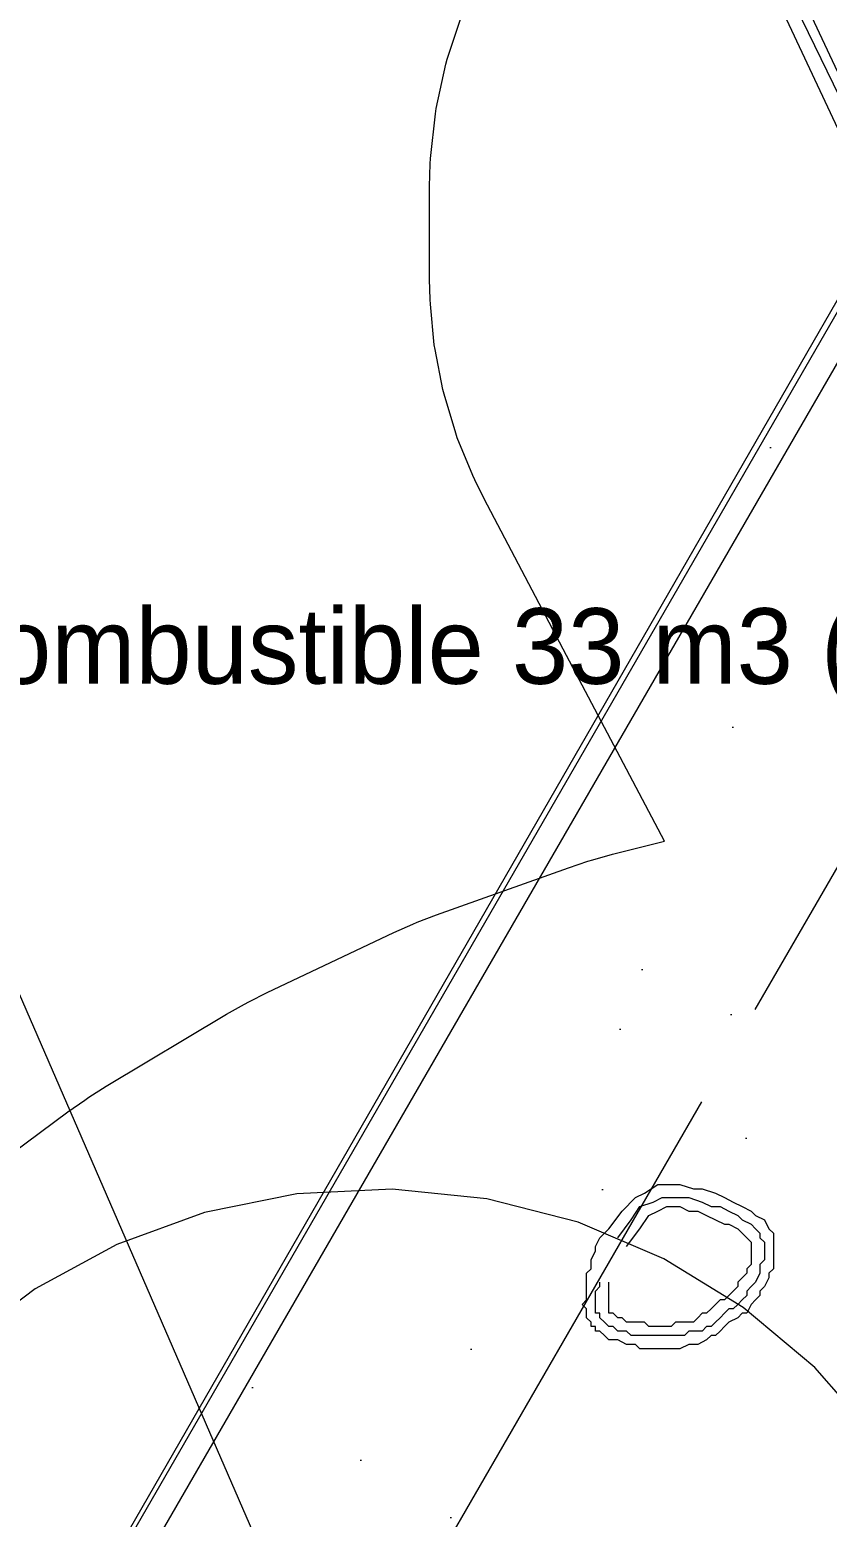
# Model space of a CAD drawing. Header units: metres. Extents: x 1 to 213, y 1 to 147.
# Drawn here: x 114.653 to 116.552, y 52.262 to 55.803 of the extents above; entities that cross this region are included whole.
import ezdxf

# ---------------------------------------------------------------- set-up
doc = ezdxf.new("R2010")
doc.units = ezdxf.units.M
doc.linetypes.add('DASHED', pattern=[1.524, 1.27, -0.254])
for name, color, linetype, lineweight, plot in [('00-BASE-ARQUITECTURA', 8, 'Continuous', 0, False), ('00-BASE-MAICILLO-EXISTENTE', 33, 'Continuous', 0, False), ('PJ-PROTEGIDO', 30, 'DASHED', 0, False)]:
    doc.layers.add(name, color=color, linetype=linetype, lineweight=lineweight, plot=plot)

msp = doc.modelspace()

# ---------------------------------------------------------------- hatches: boundary and pattern name
at = {"layer": '00-BASE-MAICILLO-EXISTENTE'}
h = msp.add_hatch(dxfattribs=at)
h.set_pattern_fill('AR-SAND', scale=0.02)
h.paths.add_polyline_path([(116.6812, 55.342), (117.1222, 54.5041), (117.8718, 53.5781), (119.2388, 52.4316), (119.6357, 52.2993), (120.5617, 51.285), (121.0909, 49.8298), (121.2232, 48.4628), (120.9586, 47.184), (120.2531, 46.3462), (119.6798, 45.9934), (118.4892, 45.5965), (118.0041, 45.6406), (117.1222, 46.258), (116.2843, 46.4344), (115.9315, 46.3462), (115.6229, 46.0375), (115.0055, 45.9052), (114.2999, 45.9052), (113.6826, 46.1257), (112.9329, 46.8753), (112.5361, 47.8896), (112.6683, 48.3746), (116.6812, 55.342)])

# ---------------------------------------------------------------- linework, layer by layer
at = {"layer": '00-BASE-ARQUITECTURA'}
for points in [[(107.3643, 50.9587), (112.5078, 47.9742), (118.0218, 57.5098), (112.8253, 60.5155)], [(107.3961, 51.0116), (112.4867, 48.0483), (117.9371, 57.4886), (112.7936, 60.4626)], [(115.5347, 57.9226), (115.4817, 57.9014), (117.2492, 54.2713), (115.5347, 57.9226)], [(115.4817, 57.9014), (117.2492, 54.2713), (117.1962, 54.2501), (115.4817, 57.9014)], [(112.7513, 57.8273), (115.4817, 51.5408)], [(116.0321, 52.9484), (116.0638, 52.9907), (116.0956, 53.0225), (116.1167, 53.0331), (116.1485, 53.0542), (116.1803, 53.0542), (116.2014, 53.0542), (116.2332, 53.0436), (116.2543, 53.0436), (116.2861, 53.0331), (116.3072, 53.0225), (116.3284, 53.0119), (116.3496, 53.0013), (116.3707, 52.9907), (116.3813, 52.9801), (116.4025, 52.9696), (116.4131, 52.9484), (116.4237, 52.9378), (116.4237, 52.9166), (116.4237, 52.9061), (116.4237, 52.8849), (116.4237, 52.8743), (116.4237, 52.8531), (116.4131, 52.8426), (116.4131, 52.832), (116.4025, 52.8108), (116.3919, 52.8002), (116.3919, 52.7896), (116.3813, 52.7791), (116.3707, 52.7685), (116.3602, 52.7473), (116.3496, 52.7473), (116.339, 52.7367), (116.3178, 52.7261), (116.3072, 52.7156), (116.2967, 52.705), (116.2861, 52.6944), (116.2755, 52.6944), (116.2649, 52.6838), (116.2438, 52.6732), (116.2332, 52.6732), (116.2226, 52.6732), (116.2014, 52.6626), (116.1908, 52.6626), (116.1697, 52.6626), (116.1591, 52.6626), (116.1379, 52.6626), (116.1273, 52.6626), (116.1062, 52.6626), (116.0956, 52.6732), (116.085, 52.6732), (116.0744, 52.6732), (116.0532, 52.6838), (116.0427, 52.6838), (116.0321, 52.6838), (116.0215, 52.6944), (116.0109, 52.705), (116.0003, 52.705), (116.0003, 52.7156), (115.9898, 52.7156), (115.9898, 52.7261), (115.9792, 52.7367), (115.9792, 52.7473), (115.9792, 52.7579), (115.9686, 52.7685), (115.9792, 52.7791), (115.9792, 52.7896), (115.9792, 52.8002), (115.9792, 52.8214), (115.9792, 52.832), (115.9792, 52.8426), (115.9898, 52.8531), (115.9898, 52.8637), (115.9898, 52.8743), (116.0003, 52.8955), (116.0003, 52.9061), (116.0109, 52.9272), (116.0321, 52.9484)], [(116.7515, 50.7606), (116.8556, 50.9625), (116.9272, 51.1747), (116.9662, 51.3935), (116.9724, 51.6151), (116.9457, 51.8358), (116.8861, 52.0517), (116.7934, 52.2591), (116.6704, 52.4501), (116.5222, 52.618), (116.3521, 52.761), (116.1631, 52.8769), (115.9586, 52.9639), (115.7417, 53.02), (115.5157, 53.0431), (115.2888, 53.0319), (115.0693, 52.9873), (114.8606, 52.9111), (114.6658, 52.8052), (114.4883, 52.6714), (114.3316, 52.5115), (114.1987, 52.3272)], [(116.0532, 52.9272), (116.085, 52.9696), (116.1062, 53.0013), (116.1379, 53.0119), (116.1591, 53.0225), (116.1803, 53.0225), (116.2014, 53.0225), (116.2226, 53.0225), (116.2543, 53.0119), (116.2755, 53.0013), (116.2967, 53.0013), (116.3178, 52.9907), (116.339, 52.9801), (116.3496, 52.9696), (116.3707, 52.959), (116.3813, 52.9484), (116.3919, 52.9378), (116.3919, 52.9272), (116.4025, 52.9166), (116.4025, 52.9061), (116.4025, 52.8955), (116.4025, 52.8743), (116.3919, 52.8637), (116.3919, 52.8531), (116.3919, 52.8426), (116.3813, 52.8214), (116.3707, 52.8108), (116.3602, 52.8002), (116.3602, 52.7896), (116.3496, 52.7791), (116.339, 52.7685), (116.3284, 52.7579), (116.3178, 52.7579), (116.3072, 52.7473), (116.2967, 52.7367), (116.2861, 52.7261), (116.2755, 52.7156), (116.2649, 52.7156), (116.2543, 52.705), (116.2332, 52.705), (116.2226, 52.705), (116.212, 52.6944), (116.2014, 52.6944), (116.1803, 52.6944), (116.1697, 52.6944), (116.1591, 52.6944), (116.1379, 52.6944), (116.1273, 52.6944), (116.1167, 52.6944), (116.0956, 52.6944), (116.085, 52.6944), (116.0744, 52.705), (116.0638, 52.705), (116.0532, 52.705), (116.0427, 52.7156), (116.0321, 52.7156), (116.0215, 52.7261), (116.0109, 52.7367), (116.0109, 52.7473), (116.0003, 52.7473), (116.0003, 52.7579), (116.0003, 52.7685), (116.0003, 52.7791), (116.0003, 52.7896), (116.0003, 52.8002), (116.0109, 52.8108), (116.0109, 52.8214)], [(116.0744, 52.9061), (116.1062, 52.9484), (116.1273, 52.9801), (116.1485, 52.9907), (116.1697, 53.0013), (116.1803, 53.0013), (116.2014, 53.0013), (116.2226, 52.9907), (116.2438, 52.9907), (116.2649, 52.9801), (116.2861, 52.9696), (116.3072, 52.959), (116.3178, 52.959), (116.339, 52.9484), (116.3496, 52.9378), (116.3602, 52.9272), (116.3707, 52.9166), (116.3707, 52.9061), (116.3707, 52.8955), (116.3707, 52.8849), (116.3707, 52.8743), (116.3707, 52.8637), (116.3602, 52.8531), (116.3602, 52.8426), (116.3496, 52.832), (116.339, 52.8214), (116.339, 52.8108), (116.3284, 52.8002), (116.3178, 52.7896), (116.3072, 52.7791), (116.2967, 52.7791), (116.2861, 52.7685), (116.2755, 52.7579), (116.2649, 52.7473), (116.2543, 52.7473), (116.2438, 52.7367), (116.2332, 52.7261), (116.2226, 52.7261), (116.212, 52.7261), (116.1908, 52.7261), (116.1803, 52.7156), (116.1697, 52.7156), (116.1591, 52.7156), (116.1379, 52.7156), (116.1273, 52.7156), (116.1167, 52.7261), (116.1062, 52.7261), (116.0956, 52.7261), (116.085, 52.7261), (116.0744, 52.7261), (116.0638, 52.7367), (116.0532, 52.7367), (116.0427, 52.7473), (116.0321, 52.7473), (116.0321, 52.7579), (116.0321, 52.7685), (116.0321, 52.7791), (116.0321, 52.7896), (116.0321, 52.8002), (116.0321, 52.8108), (116.0321, 52.8214)]]:
    msp.add_lwpolyline(points, dxfattribs=at)
at = {"layer": '00-BASE-MAICILLO-EXISTENTE'}
msp.add_lwpolyline([(116.6812, 55.342), (117.1222, 54.5041), (117.8718, 53.5781), (119.2388, 52.4316), (119.6357, 52.2993), (120.5617, 51.285), (121.0909, 49.8298), (121.2232, 48.4628), (120.9586, 47.184), (120.2531, 46.3462), (119.6798, 45.9934), (118.4892, 45.5965), (118.0041, 45.6406), (117.1222, 46.258), (116.2843, 46.4344), (115.9315, 46.3462), (115.6229, 46.0375), (115.0055, 45.9052), (114.2999, 45.9052), (113.6826, 46.1257), (112.9329, 46.8753), (112.5361, 47.8896), (112.6683, 48.3746), (116.6812, 55.342)], close=True, dxfattribs=at)
at = {"layer": 'PJ-PROTEGIDO'}
for points in [[(118.5396, 57.2099), (113.0296, 47.6699), (112.9976, 47.6204), (112.9609, 47.5742), (112.9199, 47.5318), (112.8749, 47.4937), (112.8264, 47.4602), (112.7748, 47.4316), (112.7207, 47.4082), (112.6645, 47.3902), (112.6069, 47.3779), (112.5483, 47.3712), (112.4893, 47.3704), (112.4306, 47.3753), (112.3726, 47.3859), (112.3159, 47.4023), (112.2611, 47.424), (112.2087, 47.4511), (107.0587, 50.4411)], [(114.4759, 53.0278), (114.7439, 53.2266), (114.784, 53.2549), (114.7938, 53.2614), (114.8353, 53.2877), (115.1215, 53.4592), (115.1642, 53.4834), (115.1745, 53.4889), (115.2184, 53.511), (115.52, 53.6537), (115.5649, 53.6735), (115.5758, 53.6781), (115.6216, 53.6957), (115.9357, 53.8081), (115.9823, 53.8235), (115.9936, 53.8269), (116.0409, 53.84), (116.1642, 53.8709), (115.9313, 54.3135), (115.7432, 54.6709), (115.7342, 54.6881), (115.7127, 54.7315), (115.7078, 54.742), (115.6711, 54.8317), (115.6673, 54.8426), (115.6395, 54.9354), (115.6367, 54.9467), (115.6181, 55.0418), (115.6164, 55.0533), (115.607, 55.1497), (115.6065, 55.1613), (115.6053, 55.2097), (115.6053, 55.4302), (115.6067, 55.4838), (115.6074, 55.4967), (115.6189, 55.6034), (115.621, 55.6161), (115.6439, 55.721), (115.6473, 55.7334), (115.6813, 55.8352)]]:
    msp.add_lwpolyline(points, dxfattribs=at)

# ---------------------------------------------------------------- texts
msp.add_text('Losa estanques combustible 33 m3 (11+9+8+5)', height=0.18, dxfattribs=at).set_placement((112.6836, 54.2459))

doc.saveas('drawing.dxf')
